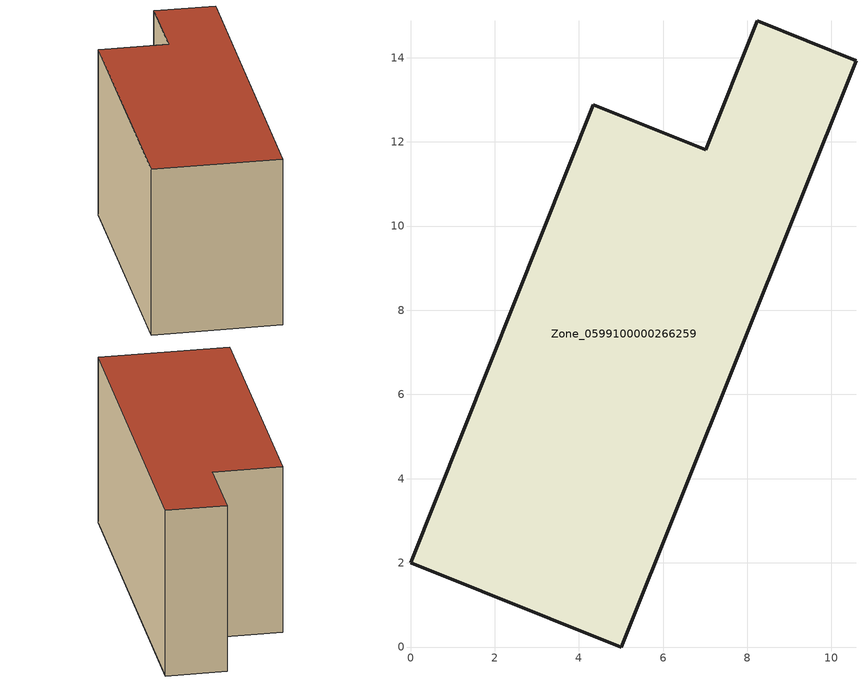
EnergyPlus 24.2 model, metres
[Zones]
Zone_0599100000266259
 floor ground (C_G): 0,2.01 4.34,12.88 7.01,11.81 8.23,14.87 10.58,13.92 5.01,0 z0
 wall outside (C_F): 4.34,12.88 0,2.01 5.01,0 10.58,13.92 8.23,14.87 7.01,11.81 4.34,12.88 z0:7.35
 roof outside (C_R): 10.58,13.92 8.23,14.87 7.01,11.81 4.34,12.88 0,2.01 5.01,0 z7.35
[BUILDING]
Pand.0599100000266259: North Axis=0; Terrain=City; Loads Convergence Tolerance Value=0.04; Temperature Convergence Tolerance Value=0.4; Solar Distribution=FullExterior; Maximum Number of Warmup Days=25; Minimum Number of Warmup Days=1
[Site:Location]
Rotterdam.The.Hague.AP_ZH_NLD Design_Conditions: Latitude=51.96; Longitude=4.45; Time Zone=1; Elevation=-4.5
[SITE:GROUNDTEMPERATURE:BUILDINGSURFACE]
18, 18, 18, 18, 18, 18, 18, 18, 18, 18, 18, 18
[MATERIAL] Thermal Absorptance=0.9; Solar Absorptance=0.7; Visible Absorptance=0.7
Name | Roughness | Thickness | Conductivity | Density | Specific Heat
G.TI.1975-1991 | MediumSmooth | 0.15 | 0.288461 | 540 | 1210
F.TI.1975-1991 | Rough | 0.3 | 0.230769 | 1920 | 840
R.TI.1975-1991 | MediumRough | 0.2 | 0.153846 | 1500 | 1000
[CONSTRUCTION]
C_G: G.TI.1975-1991
C_F: F.TI.1975-1991
C_R: R.TI.1975-1991
[ZONE]
Zone_0599100000266259: Type=1; Multiplier=1; Ceiling Height=Autocalculate; Volume=Autocalculate; Floor Area=autocalculate; Part of Total Floor Area=Yes
[ZONEINFILTRATION:DESIGNFLOWRATE]
Infil_Zone_0599100000266259: Zone or ZoneList or Space or SpaceList=Zone_0599100000266259; Schedule=AlwaysOn; Design Flow Rate Calculation Method=Flow/Area; Flow Rate per Floor Area=0.003; Constant Term Coefficient=1; Temperature Term Coefficient=0; Velocity Term Coefficient=0; Velocity Squared Term Coefficient=0
[HVACTEMPLATE:ZONE:IDEALLOADSAIRSYSTEM]
Zone_0599100000266259: Maximum Heating Supply Air Temperature=50; Minimum Cooling Supply Air Temperature=13; Maximum Heating Supply Air Humidity Ratio=0.0156; Minimum Cooling Supply Air Humidity Ratio=0.0077; Heating Limit=NoLimit; Cooling Limit=NoLimit; Dehumidification Control Type=ConstantSensibleHeatRatio; Cooling Sensible Heat Ratio=0.7; Dehumidification Setpoint=60; Humidification Control Type=None; Humidification Setpoint=30; Outdoor Air Method=None; Outdoor Air Flow Rate per Person=0.00944; Outdoor Air Flow Rate per Zone Floor Area=0; Outdoor Air Flow Rate per Zone=0; Demand Controlled Ventilation Type=None; Outdoor Air Economizer Type=NoEconomizer; Heat Recovery Type=None; Sensible Heat Recovery Effectiveness=0.7; Latent Heat Recovery Effectiveness=0.65
[ZONECONTROL:THERMOSTAT]
ThermostatControl_Zone_0599100000266259: Zone or ZoneList=Zone_0599100000266259; Control Type Schedule=DualSetpointControlType; Control 1=Thermostat_Zone_0599100000266259; Temperature Difference Between Cutout And Setpoint=0
[THERMOSTATSETPOINT:DUALSETPOINT]
Thermostat_Zone_0599100000266259: Heating Setpoint Temperature Schedule=HeatingSetpoint_Zone_0599100000266259; Cooling Setpoint Temperature Schedule=CoolingSetpoint_Zone_0599100000266259
[SCHEDULE:COMPACT]
HeatingSetpoint_Zone_0599100000266259: Through: 12/31, For: AllDays, Until: 24:00, 21
CoolingSetpoint_Zone_0599100000266259: Through: 12/31, For: AllDays, Until: 24:00, 24
DualSetpointControlType: Through: 12/31, For: AllDays, Until: 24:00, 4
AlwaysOn: Through: 12/31, For: AllDays, Until: 24:00, 1
